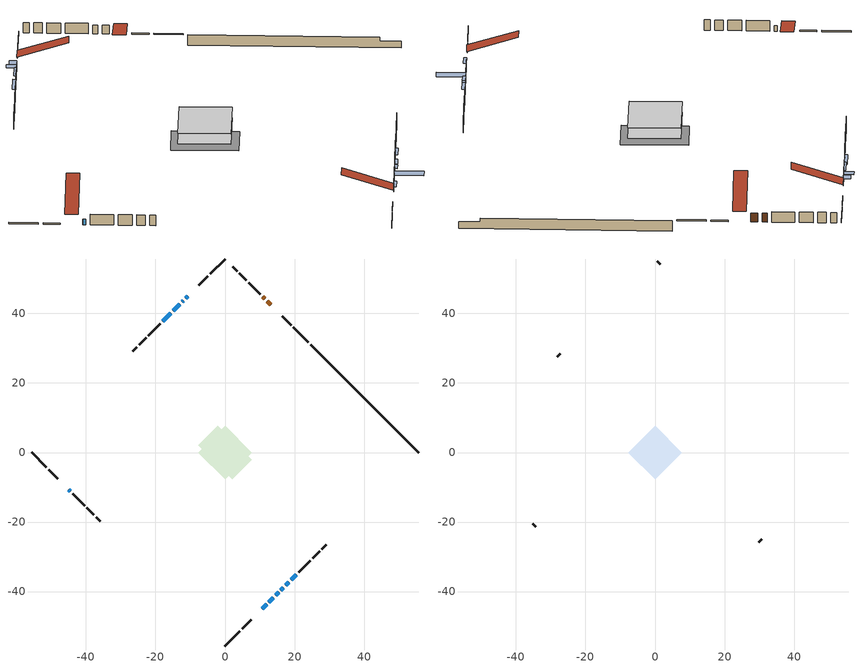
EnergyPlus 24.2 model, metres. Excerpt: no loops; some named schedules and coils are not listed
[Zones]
conditioned space
 floor adiabatic (AdiabaticFloorConstruction): -7.73,0 0,7.73 7.73,0 0,-7.73 z0.61
 floor foundation (Slab1 construction): -7.76,2.16 -2.16,7.76 7.76,-2.16 2.16,-7.76 z-1.83
 floor foundation (Slab2 construction): -2.04,0 0,2.04 2.04,0 0,-2.04 z0
 wall outside (RimJoist1 construction): 0,-55.66 4.31,-51.36 / -55.66,0 -51.36,-4.31 / 0,55.66 -4.31,51.36 / 23.97,31.69 19.67,36 z0.61:0.91
 wall outside (RimJoist2 construction): 4.96,-50.7 7.48,-48.18 / -50.7,-4.96 -48.18,-7.48 / -4.96,50.7 -7.48,48.18 / 19.01,36.65 16.49,39.17 z0.61:0.91
 wall outside (AdiabaticWallConstruction 1): 13.19,42.47 12.14,43.52 / 11.49,44.17 10.83,44.83 z0.61:2.64
 wall outside (AdiabaticWallConstruction): 10.78,-44.89 11.96,-43.7 / 16.09,-39.57 16.81,-38.85 / 17.46,-38.2 18.4,-37.26 z0.61:1.63; 12.62,-43.04 13.91,-41.75 / -44.89,-10.78 -44.45,-11.21 z0.61:1.83; 14.57,-41.09 15.43,-40.23 z0.61:1.22; 19.05,-36.61 20.53,-35.14 z0.61:2.44; -10.78,44.89 -11.32,44.35 / -11.97,43.69 -12.33,43.33 z0.61:2.24; -12.99,42.67 -14.93,40.73 z0.61:2.39; -15.59,40.08 -17.96,37.71 z0.61:1.73
 wall outside (Wall1 construction): 21.18,-34.48 24.58,-31.08 / -43.8,-11.87 -40.4,-15.26 / -18.61,37.05 -22.01,33.65 / 10.17,45.49 6.78,48.89 z0.61:3.05
 wall outside (Wall2 construction): 25.24,-30.43 27.23,-28.43 / -39.74,-15.92 -37.75,-17.92 / -22.67,33 -24.66,31 / 6.12,49.54 4.12,51.54 z0.61:3.05
 wall outside (Wall3 construction): 27.89,-27.77 29.16,-26.5 / -37.09,-18.57 -35.82,-19.85 / -25.32,30.34 -26.6,29.07 / 3.47,52.2 2.19,53.47 z0.61:3.05
 wall foundation (FoundationWall1 construction): 24.63,31.04,-1.83 24.63,31.04,0.61 52.56,3.1,0.61 52.56,3.1,-0.24 55.66,0,-0.24 55.66,0,-1.83
 window (WindowConstruction): 10.78,-44.88 11.96,-43.7 z0.61:1.62
 window (WindowConstruction 8): 12.62,-43.04 13.91,-41.75 z0.61:1.83
 window (WindowConstruction 9): 14.57,-41.09 15.43,-40.23 z0.61:1.22
 window (WindowConstruction 10): -44.88,-10.78 -44.45,-11.21 z0.61:1.83
 window (WindowConstruction 1): 16.09,-39.57 16.81,-38.86 z0.61:1.62
 window (WindowConstruction 2): 17.46,-38.2 18.4,-37.27 z0.61:1.62
 window (WindowConstruction 3): 19.05,-36.61 20.53,-35.14 z0.61:2.44
 window (WindowConstruction 6): -10.78,44.88 -11.32,44.35 z0.61:2.23
 window (WindowConstruction 7): -11.97,43.69 -12.33,43.33 z0.61:2.23
 window (WindowConstruction 4): -12.99,42.67 -14.93,40.73 z0.61:2.39
 window (WindowConstruction 5): -15.59,40.08 -17.96,37.71 z0.61:1.73
 door (Door): 13.19,42.47 12.14,43.52 z0.61:2.64
 door (Door 1): 11.49,44.18 10.83,44.83 z0.61:2.64
 ceiling adiabatic (AdiabaticFloorConstruction): 0,-7.73 7.73,0 0,7.73 -7.73,0 z0.61
attic - vented
 floor to conditioned space (Floor1 construction Reversed): -7.73,0 0,7.73 7.73,0 0,-7.73 z3.05
 wall outside (Wall4 construction): 29.82,-25.84 30.7,-24.96 / -35.16,-20.5 -34.28,-21.38 / -27.25,28.41 -28.13,27.53 / 1.53,54.13 0.66,55.01 z0.61:3.05
 roof outside (Roof1 construction): 10.12,-45.54,3.05 2.59,-38.01,6.6 0.61,-40,6.6 8.14,-47.53,3.05; -45.54,-10.12,3.05 -38.01,-2.59,6.6 -40,-0.61,6.6 -47.53,-8.14,3.05; -10.12,45.54,3.05 -2.59,38.01,6.6 -0.61,40,6.6 -8.14,47.53,3.05; 13.85,41.81,3.05 6.32,34.29,6.6 8.31,32.3,6.6 15.83,39.83,3.05
shading: 12.18,-43.49 10.57,-45.1 11,-45.53 12.61,-43.92 z1.92; 15.64,-40.02 14.36,-41.3 18.67,-45.62 19.96,-44.33 z1.52; 17.02,-38.64 15.88,-39.78 16.31,-40.22 17.45,-39.08 z1.92; 18.61,-37.05 17.25,-38.41 17.68,-38.84 19.04,-37.48 z1.92; 20.74,-34.92 18.84,-36.82 19.27,-37.25 21.17,-35.36 z2.74; -11.53,44.14 -10.57,45.1 -11.64,46.17 -12.6,45.21 z2.53; -12.54,43.12 -11.76,43.9 -13.27,45.41 -14.05,44.62 z2.53; -15.14,40.52 -12.78,42.88 -13.1,43.21 -15.47,40.85 z2.69; -18.17,37.49 -15.38,40.29 -15.81,40.72 -18.6,37.93 z2.03
[Building]
Building 1: Terrain=Suburbs
[Site:Location]
Quebec Intl AP_QC: Latitude {deg}=46.8; Longitude {deg}=-71.38; Time Zone {hr}=-5; Elevation {m}=74; Keep Site Location Information=Yes
[Site:GroundTemperature:Shallow]
0.0108218, -2.24938, -2.43038, -1.3578, 2.94801, 7.23376, 10.9493, 13.303, 13.5029, 11.5886, 7.96783, 3.81355
[Site:WaterMainsTemperature]
Calculation Method=Schedule; Temperature Schedule=mains temperature schedule
[Material] Roughness=Rough; Thermal Absorptance=0.9
Name | Thickness {m} | Conductivity {W/m-K} | Density {kg/m3} | Specific Heat {J/kg-K} | Solar Absorptance | Visible Absorptance
asphalt or fiberglass shingles | 0.00635 | 0.162714 | 1121.4 | 1465.45 | 0.4 | 0.4
ceiling loosefill ins | 0.169333 | 0.0480833 | 16.02 | 1046.75 | 0.7 | 0.7
ceiling stud and cavity | 0.1397 | 0.106779 | 65.682 | 1177.47 | 0.7 | 0.7
concrete 4.0 in. | 0.1016 | 1.803125 | 2242.8 | 837.4 | 0.7 | 0.7
concrete 8.0 in. | 0.2032 | 1.803125 | 2242.8 | 837.4 | 0.7 | 0.7
door material | 0.04445 | 0.053851 | 512.64 | 1214.23 | 0.7 | 0.7
exterior vertical ins | 0.00255911 | 0.029427 | 32.04 | 1214.23 | 0.7 | 0.7
floor covering | 0.0127 | 0.0433444 | 54.468 | 1339.84 | 0.6 | 0.6
floor rigid ins; wall rigid ins | 0.512978 | 0.029427 | 32.04 | 1214.23 | 0.7 | 0.7
floor stud and cavity | 0.1397 | 1.75129 | 37.0049 | 1207.88 | 0.7 | 0.7
furniture material conditioned space 1 | 0.1524 | 0.115458 | 640.8 | 1214.23 | 0.6 | 0.6
gypsum board | 0.0127 | 0.160291 | 801 | 837.4 | 0.6 | 0.6
gypsum board 1 | 0.0127 | 0.160291 | 801 | 837.4 | 0.7 | 0.7
osb sheathing 0.5 in. | 0.0127 | 0.115458 | 512.64 | 1214.23 | 0.7 | 0.7
osb sheathing 0.75 in. | 0.01905 | 0.115458 | 512.64 | 1214.23 | 0.7 | 0.7
osb sheathing 2.0 in. | 0.0508 | 0.115458 | 512.64 | 1214.23 | 0.7 | 0.7
rim joist rigid ins | 0.051816 | 0.029427 | 32.04 | 1214.23 | 0.7 | 0.7
rim joist stud and cavity | 0.0508 | 0.10067 | 125.044 | 1163.47 | 0.6 | 0.6
rim joist stud and cavity 1 | 0.0508 | 0.117001 | 125.044 | 1163.47 | 0.6 | 0.6
wall stud and cavity | 0.1397 | 0.0732578 | 139.0536 | 1170.24 | 0.7 | 0.7
wall stud and cavity 1 | 0.1397 | 0.0768782 | 139.0536 | 1170.24 | 0.7 | 0.7
wall stud and cavity 2 | 0.1397 | 0.0892446 | 139.0536 | 1170.24 | 0.7 | 0.7
wall stud and cavity 3 | 0.0889 | 6.9971 | 50.32683 | 1063.81 | 0.6 | 0.6
wall stud and cavity 4 | 0.0889 | 0.380278 | 52.3479 | 1209.89 | 0.7 | 0.7
wall stud and cavity 5 | 0.0889 | 0.391764 | 83.0341 | 1211.67 | 0.7 | 0.7
wood siding | 0.0254 | 0.102417 | 544.68 | 1172.36 | 0.4 | 0.4
wood siding 1 | 0.00254 | 0.102417 | 544.68 | 1172.36 | 0.4 | 0.4
wood siding 2; wood siding 3; wood siding 4 | 0.0254 | 0.102417 | 544.68 | 1172.36 | 0.7 | 0.7
[WindowMaterial:SimpleGlazingSystem]
Name | U-Factor {W/m2-K} | Solar Heat Gain Coefficient
WindowMaterial | 2.78676 | 0.61
WindowMaterial 1 | 2.78052 | 0.57
WindowMaterial 2 | 2.78449 | 0.59
WindowMaterial 3 | 2.82821 | 0.59
WindowMaterial 4 | 1.77778 | 0.6
WindowMaterial 5 | 2.78847 | 0.61
WindowMaterial 6 | 2.77484 | 0.65
WindowMaterial 7 | 2.762347 | 0.61
WindowMaterial 8 | 2.76916 | 0.49
[Construction]
AdiabaticFloorConstruction: floor stud and cavity, floor rigid ins, osb sheathing 0.75 in., floor covering
AdiabaticWallConstruction: wood siding 3, wall rigid ins, wall stud and cavity 4, gypsum board
AdiabaticWallConstruction 1: wood siding 4, wall rigid ins, wall stud and cavity 4, gypsum board
Door; Door 1: door material
Floor1 construction Reversed: gypsum board, ceiling stud and cavity, ceiling loosefill ins
FoundationWall1 construction: concrete 8.0 in., gypsum board 1
furniture construction conditioned space 1: furniture material conditioned space 1
PartitionWallConstruction: gypsum board, wall stud and cavity 5, gypsum board
RimJoist1 construction: wood siding 2, rim joist rigid ins, osb sheathing 2.0 in., rim joist stud and cavity
RimJoist2 construction: wood siding 2, rim joist rigid ins, osb sheathing 2.0 in., rim joist stud and cavity 1
Roof1 construction: asphalt or fiberglass shingles
Slab1 construction; Slab2 construction: concrete 4.0 in.
Wall1 construction: wood siding, osb sheathing 0.5 in., wall stud and cavity, gypsum board
Wall2 construction: wood siding, osb sheathing 0.5 in., wall stud and cavity 1, gypsum board
Wall3 construction: wood siding, osb sheathing 0.5 in., wall stud and cavity 2, gypsum board
Wall4 construction: wood siding 1, wall stud and cavity 3
WindowConstruction: WindowMaterial
WindowConstruction 1: WindowMaterial 1
WindowConstruction 10; WindowConstruction 8; WindowConstruction 9: WindowMaterial 8
WindowConstruction 2: WindowMaterial 2
WindowConstruction 3: WindowMaterial 3
WindowConstruction 4: WindowMaterial 4
WindowConstruction 5: WindowMaterial 5
WindowConstruction 6: WindowMaterial 6
WindowConstruction 7: WindowMaterial 7
[Zone] Multiplier=1; Part of Total Floor Area=Yes
Name | Volume {m3}
attic - vented | 68.8236
conditioned space | 593.5
[Space]
Name | Zone | Volume {m3}
attic - vented 1 | attic - vented | 68.8236
conditioned space 1 | conditioned space | 593.5
[ZoneInfiltration:EffectiveLeakageArea]
infil attic - vented 1: Zone or Space=attic - vented 1; Schedule=Always On Discrete; Effective Air Leakage Area {cm2}=4411.2; Stack Coefficient=0.000416332; Wind Coefficient=1.37861e-05
[ZoneMixing]
whole house fan mix: Zone or Space=attic - vented; Schedule=Always On Continuous; Design Flow Rate Calculation Method=Flow/Zone; Design Flow Rate {m3/s}=0; Source Zone or Space=conditioned space
[SurfaceProperty:ExposedFoundationPerimeter] Exposed Perimeter Calculation Method=TotalExposedPerimeter
Name | Total Exposed Perimeter {m}
Slab1 | 43.891
Slab2 | 8.534
[InternalMass] Zone or ZoneList=conditioned space; Space or SpaceList=conditioned space 1
Name | Construction | Surface Area {m2}
furniture mass conditioned space 1 | furniture construction conditioned space 1 | 95.5881
partition wall mass | PartitionWallConstruction | 238.97
[Lights]
interior lighting: Zone or ZoneList or Space or SpaceList=conditioned space 1; Schedule=interior lighting schedule; Design Level Calculation Method=LightingLevel; Lighting Level {W}=343.2; Return Air Fraction=0; Fraction Radiant=0.6; Fraction Visible=0.2; Fraction Replaceable=1
[People]
occupants: Zone or ZoneList or Space or SpaceList=conditioned space 1; Number of People Schedule=occupants schedule; Number of People Calculation Method=People; Number of People=3; Fraction Radiant=0.314171; Sensible Heat Fraction=0.56303; Activity Level Schedule=occupants activity schedule; Carbon Dioxide Generation Rate {m3/s-W}=0; Enable ASHRAE 55 Comfort Warnings=No; Mean Radiant Temperature Calculation Type=EnclosureAveraged
[ElectricEquipment] Zone or ZoneList or Space or SpaceList=conditioned space 1; Design Level Calculation Method=EquipmentLevel
Name | Schedule | Design Level {W} | Fraction Latent | Fraction Radiant | Fraction Lost
clothes dryer | clothes dryer schedule | 140.772 | 0.015 | 0.081 | 0.85
clothes washer | clothes washer schedule | 32.1985 | 0.03 | 0.162 | 0.7
cooking range | cooking range schedule | 215.147 | 0.08 | 0.432 | 0.2
dishwasher | dishwasher schedule | 66.8632 | 0.3 | 0.18 | 0.4
fridge | fridge schedule | 72.9452 | 0 | 0.6 | 0
mech vent bath fan 0 | mech vent bath fan 0 schedule | 50.2 | 0 | 0 | 1
mech vent bath fan 1 | mech vent bath fan 1 schedule | 50.2 | 0 | 0 | 1
mech vent house fan | mech vent house fan schedule | 0 | 0 | 0 | 1
mech vent house fan cfis | mech vent house fan cfis schedule | 0 | 0 | 0 | 0
mech vent range fan 0 | mech vent range fan 0 schedule | 57 | 0 | 0 | 1
misc plug loads | misc plug loads schedule | 494.7 | 0.045 | 0.513 | 0.1
whole house fan | Always On Discrete | 0 | 0 | 0 | 1
[OtherEquipment] Zone or ZoneList or Space or SpaceList=conditioned space 1; Design Level Calculation Method=EquipmentLevel
Name | Fuel Type | Schedule | Design Level {W} | Fraction Latent | Fraction Radiant | Fraction Lost
clothes dryer 1 | Electricity | clothes dryer schedule | 0 | 0.015 | 0.081 | 0.85
cooking range 1 | Electricity | cooking range schedule | 0 | 0.08 | 0.432 | 0.2
general water use latent | None | general water use schedule | 62.594 | 1 | 0 | 0
general water use sensible | None | general water use schedule | -61.6891 | 0 | 0.6 | 0
mech vent house fan latent load | None | Always On Discrete | 0 | 1 | 0 | 0
mech vent house fan sensible load | None | Always On Discrete | 0 | 0 | 0 | 0
water heater energy adjustment1 | Electricity | Always On Discrete | 0.01 | 0 | 0 | 1
[ZoneInfiltration:DesignFlowRate] Zone or ZoneList or Space or SpaceList=conditioned space 1; Schedule=Always On Discrete; Design Flow Rate Calculation Method=Flow/Zone; Design Flow Rate {m3/s}=0
infil flow; natural vent flow; whole house fan flow
[ZoneControl:Thermostat]
conditioned space Thermostat: Zone or ZoneList=conditioned space; Control Type Schedule=conditioned space Thermostat Schedule; Control 1=conditioned space temperature setpoint; Temperature Difference Between Cutout And Setpoint {deltaC}=0
[ThermostatSetpoint:DualSetpoint]
conditioned space temperature setpoint: Heating Setpoint Temperature Schedule=heating setpoint; Cooling Setpoint Temperature Schedule=cooling setpoint
[AirLoopHVAC:UnitarySystem]
unit heater unitary system: Control Type=Load; Controlling Zone or Thermostat Location=conditioned space; Dehumidification Control Type=None; Availability Schedule=Always On Discrete; Supply Fan=unit heater supply fan; Fan Placement=BlowThrough; Supply Air Fan Operating Mode Schedule=unit heater auto fan schedule; Heating Coil=unit heater htg coil; DX Heating Coil Sizing Ratio=1; Use DOAS DX Cooling Coil=No; Minimum Supply Air Temperature {C}=2; Latent Load Control=SensibleOnlyLoadControl; Cooling Supply Air Flow Rate Method=None; Heating Supply Air Flow Rate Method=SupplyAirFlowRate; Heating Supply Air Flow Rate {m3/s}=0.00141584; No Load Supply Air Flow Rate Method=SupplyAirFlowRate; No Load Supply Air Flow Rate {m3/s}=0; No Load Supply Air Flow Rate Control Set To Low Speed=Yes; Maximum Supply Air Temperature {C}=48.8889; Maximum Outdoor Dry-Bulb Temperature for Supplemental Heater Operation {C}=21; Ancillary On-Cycle Electric Power {W}=0; Ancillary Off-Cycle Electric Power {W}=0
[Zone equipment]
conditioned space: electric baseboard, unit heater unitary system
[Foundation:Kiva] Initial Indoor Air Temperature {C}=18; Wall Depth Below Slab {m}=0.2032
Name | Wall Height Above Grade {m} | Custom Block Material Name 1 | Custom Block Depth 1 {m} | Custom Block X Position 1 {m} | Custom Block Z Position 1 {m}
Foundation Kiva 1 | 0.609996 | exterior vertical ins | 2.43998 | 0.2159 | 0
Foundation Kiva 2 | 0.1016
[Foundation:Kiva:Settings]
Soil Conductivity {W/m-K}=0.849921; Soil Density {kg/m3}=1842.3; Soil Specific Heat {J/kg-K}=418.7; Ground Solar Absorptivity=0.9; Ground Thermal Absorptivity=0.9; Ground Surface Roughness {m}=0.03; Far-Field Width {m}=40; Deep-Ground Boundary Condition=ZeroFlux; Deep-Ground Depth {m}=40; Minimum Cell Dimension {m}=0.2; Maximum Cell Growth Coefficient=3; Simulation Timestep=Timestep
[Exterior:Lights]
exterior lighting: Schedule=exterior lighting schedule; Design Level {W}=75.6
[EnergyManagementSystem:Sensor] Output:Variable or Output:Meter Index Key=conditioned space
Name | Output:Variable or Output:Meter
conditioned_space_clg_unmet_s | Zone Cooling Setpoint Not Met Time
conditioned_space_htg_unmet_s | Zone Heating Setpoint Not Met Time
fridge_tin_s; tin_s; tin_s_1 | Zone Mean Air Temperature
tout_s | Zone Outdoor Air Drybulb Temperature
win_s | Zone Air Humidity Ratio
[Schedule:Constant]
Name | Hourly Value
Always On Continuous; mech vent house fan schedule; mech vent house fan cfis schedule; Always On Discrete | 1
occupants activity schedule | 117.228
fridge schedule; unit heater auto fan schedule | 0
[Schedule:Week:Daily]
interior lighting schedule Week Rule - Jan1-Jan27: interior lighting schedule day, interior lighting schedule day, interior lighting schedule day, interior lighting schedule day, interior lighting schedule day, interior lighting schedule day, interior lighting schedule day, interior lighting schedule default day, interior lighting schedule default day, interior lighting schedule default day, interior lighting schedule default day, interior lighting schedule default day
interior lighting schedule Week Rule - Jan28-Feb3: interior lighting schedule day, interior lighting schedule day, interior lighting schedule day, interior lighting schedule day, interior lighting schedule day 1, interior lighting schedule day 1, interior lighting schedule day 1, interior lighting schedule default day, interior lighting schedule default day, interior lighting schedule default day, interior lighting schedule default day, interior lighting schedule default day
interior lighting schedule Week Rule - Feb4-Feb24: interior lighting schedule day 1, interior lighting schedule day 1, interior lighting schedule day 1, interior lighting schedule day 1, interior lighting schedule day 1, interior lighting schedule day 1, interior lighting schedule day 1, interior lighting schedule default day, interior lighting schedule default day, interior lighting schedule default day, interior lighting schedule default day, interior lighting schedule default day
interior lighting schedule Week Rule - Feb25-Mar3: interior lighting schedule day 1, interior lighting schedule day 1, interior lighting schedule day 1, interior lighting schedule day 1, interior lighting schedule day 2, interior lighting schedule day 2, interior lighting schedule day 2, interior lighting schedule default day, interior lighting schedule default day, interior lighting schedule default day, interior lighting schedule default day, interior lighting schedule default day
interior lighting schedule Week Rule - Mar4-Mar31: interior lighting schedule day 2, interior lighting schedule day 2, interior lighting schedule day 2, interior lighting schedule day 2, interior lighting schedule day 2, interior lighting schedule day 2, interior lighting schedule day 2, interior lighting schedule default day, interior lighting schedule default day, interior lighting schedule default day, interior lighting schedule default day, interior lighting schedule default day
interior lighting schedule Week Rule - Apr1-Apr28: interior lighting schedule day 3, interior lighting schedule day 3, interior lighting schedule day 3, interior lighting schedule day 3, interior lighting schedule day 3, interior lighting schedule day 3, interior lighting schedule day 3, interior lighting schedule default day, interior lighting schedule default day, interior lighting schedule default day, interior lighting schedule default day, interior lighting schedule default day
interior lighting schedule Week Rule - Apr29-May5: interior lighting schedule day 3, interior lighting schedule day 3, interior lighting schedule day 4, interior lighting schedule day 4, interior lighting schedule day 4, interior lighting schedule day 4, interior lighting schedule day 4, interior lighting schedule default day, interior lighting schedule default day, interior lighting schedule default day, interior lighting schedule default day, interior lighting schedule default day
interior lighting schedule Week Rule - May6-May26: interior lighting schedule day 4, interior lighting schedule day 4, interior lighting schedule day 4, interior lighting schedule day 4, interior lighting schedule day 4, interior lighting schedule day 4, interior lighting schedule day 4, interior lighting schedule default day, interior lighting schedule default day, interior lighting schedule default day, interior lighting schedule default day, interior lighting schedule default day
interior lighting schedule Week Rule - May27-Jun2: interior lighting schedule day 4, interior lighting schedule day 4, interior lighting schedule day 4, interior lighting schedule day 4, interior lighting schedule day 4, interior lighting schedule day 5, interior lighting schedule day 5, interior lighting schedule default day, interior lighting schedule default day, interior lighting schedule default day, interior lighting schedule default day, interior lighting schedule default day
interior lighting schedule Week Rule - Jun3-Jun30: interior lighting schedule day 5, interior lighting schedule day 5, interior lighting schedule day 5, interior lighting schedule day 5, interior lighting schedule day 5, interior lighting schedule day 5, interior lighting schedule day 5, interior lighting schedule default day, interior lighting schedule default day, interior lighting schedule default day, interior lighting schedule default day, interior lighting schedule default day
interior lighting schedule Week Rule - Jul1-Jul28: interior lighting schedule day 6, interior lighting schedule day 6, interior lighting schedule day 6, interior lighting schedule day 6, interior lighting schedule day 6, interior lighting schedule day 6, interior lighting schedule day 6, interior lighting schedule default day, interior lighting schedule default day, interior lighting schedule default day, interior lighting schedule default day, interior lighting schedule default day
interior lighting schedule Week Rule - Jul29-Aug4: interior lighting schedule day 6, interior lighting schedule day 6, interior lighting schedule day 6, interior lighting schedule day 7, interior lighting schedule day 7, interior lighting schedule day 7, interior lighting schedule day 7, interior lighting schedule default day, interior lighting schedule default day, interior lighting schedule default day, interior lighting schedule default day, interior lighting schedule default day
interior lighting schedule Week Rule - Aug5-Aug25: interior lighting schedule day 7, interior lighting schedule day 7, interior lighting schedule day 7, interior lighting schedule day 7, interior lighting schedule day 7, interior lighting schedule day 7, interior lighting schedule day 7, interior lighting schedule default day, interior lighting schedule default day, interior lighting schedule default day, interior lighting schedule default day, interior lighting schedule default day
interior lighting schedule Week Rule - Aug26-Sep1: interior lighting schedule day 7, interior lighting schedule day 7, interior lighting schedule day 7, interior lighting schedule day 7, interior lighting schedule day 7, interior lighting schedule day 7, interior lighting schedule day 8, interior lighting schedule default day, interior lighting schedule default day, interior lighting schedule default day, interior lighting schedule default day, interior lighting schedule default day
interior lighting schedule Week Rule - Sep2-Sep29: interior lighting schedule day 8, interior lighting schedule day 8, interior lighting schedule day 8, interior lighting schedule day 8, interior lighting schedule day 8, interior lighting schedule day 8, interior lighting schedule day 8, interior lighting schedule default day, interior lighting schedule default day, interior lighting schedule default day, interior lighting schedule default day, interior lighting schedule default day
interior lighting schedule Week Rule - Sep30-Oct6: interior lighting schedule day 8, interior lighting schedule day 9, interior lighting schedule day 9, interior lighting schedule day 9, interior lighting schedule day 9, interior lighting schedule day 9, interior lighting schedule day 9, interior lighting schedule default day, interior lighting schedule default day, interior lighting schedule default day, interior lighting schedule default day, interior lighting schedule default day
interior lighting schedule Week Rule - Oct7-Oct27: interior lighting schedule day 9, interior lighting schedule day 9, interior lighting schedule day 9, interior lighting schedule day 9, interior lighting schedule day 9, interior lighting schedule day 9, interior lighting schedule day 9, interior lighting schedule default day, interior lighting schedule default day, interior lighting schedule default day, interior lighting schedule default day, interior lighting schedule default day
interior lighting schedule Week Rule - Oct28-Nov3: interior lighting schedule day 9, interior lighting schedule day 9, interior lighting schedule day 9, interior lighting schedule day 9, interior lighting schedule day 10, interior lighting schedule day 10, interior lighting schedule day 10, interior lighting schedule default day, interior lighting schedule default day, interior lighting schedule default day, interior lighting schedule default day, interior lighting schedule default day
interior lighting schedule Week Rule - Nov4-Nov24: interior lighting schedule day 10, interior lighting schedule day 10, interior lighting schedule day 10, interior lighting schedule day 10, interior lighting schedule day 10, interior lighting schedule day 10, interior lighting schedule day 10, interior lighting schedule default day, interior lighting schedule default day, interior lighting schedule default day, interior lighting schedule default day, interior lighting schedule default day
interior lighting schedule Week Rule - Nov25-Dec1: interior lighting schedule day 10, interior lighting schedule day 10, interior lighting schedule day 10, interior lighting schedule day 10, interior lighting schedule day 10, interior lighting schedule day 10, interior lighting schedule day 11, interior lighting schedule default day, interior lighting schedule default day, interior lighting schedule default day, interior lighting schedule default day, interior lighting schedule default day
interior lighting schedule Week Rule - Dec2-Dec31: interior lighting schedule day 11, interior lighting schedule day 11, interior lighting schedule day 11, interior lighting schedule day 11, interior lighting schedule day 11, interior lighting schedule day 11, interior lighting schedule day 11, interior lighting schedule default day, interior lighting schedule default day, interior lighting schedule default day, interior lighting schedule default day, interior lighting schedule default day
occupants schedule Week Rule - Jan1-Dec31: occupants schedule day, occupants schedule day, occupants schedule day, occupants schedule day, occupants schedule day, occupants schedule day, occupants schedule day, occupants schedule default day, occupants schedule default day, occupants schedule default day, occupants schedule default day, occupants schedule default day
clothes dryer schedule Week Rule - Jan1-Dec31: clothes dryer schedule day, clothes dryer schedule day, clothes dryer schedule day, clothes dryer schedule day, clothes dryer schedule day, clothes dryer schedule day, clothes dryer schedule day, clothes dryer schedule default day, clothes dryer schedule default day, clothes dryer schedule default day, clothes dryer schedule default day, clothes dryer schedule default day
clothes washer schedule Week Rule - Jan1-Dec31: clothes washer schedule day, clothes washer schedule day, clothes washer schedule day, clothes washer schedule day, clothes washer schedule day, clothes washer schedule day, clothes washer schedule day, clothes washer schedule default day, clothes washer schedule default day, clothes washer schedule default day, clothes washer schedule default day, clothes washer schedule default day
cooking range schedule Week Rule - Jan1-Dec31: cooking range schedule day, cooking range schedule day, cooking range schedule day, cooking range schedule day, cooking range schedule day, cooking range schedule day, cooking range schedule day, cooking range schedule default day, cooking range schedule default day, cooking range schedule default day, cooking range schedule default day, cooking range schedule default day
dishwasher schedule Week Rule - Jan1-Dec31: dishwasher schedule day, dishwasher schedule day, dishwasher schedule day, dishwasher schedule day, dishwasher schedule day, dishwasher schedule day, dishwasher schedule day, dishwasher schedule default day, dishwasher schedule default day, dishwasher schedule default day, dishwasher schedule default day, dishwasher schedule default day
mech vent bath fan 0 schedule Week Rule - Jan1-Dec31: mech vent bath fan 0 schedule day, mech vent bath fan 0 schedule day, mech vent bath fan 0 schedule day, mech vent bath fan 0 schedule day, mech vent bath fan 0 schedule day, mech vent bath fan 0 schedule day, mech vent bath fan 0 schedule day, mech vent bath fan 0 schedule default day, mech vent bath fan 0 schedule default day, mech vent bath fan 0 schedule default day, mech vent bath fan 0 schedule default day, mech vent bath fan 0 schedule default day
mech vent bath fan 1 schedule Week Rule - Jan1-Dec31: mech vent bath fan 1 schedule day, mech vent bath fan 1 schedule day, mech vent bath fan 1 schedule day, mech vent bath fan 1 schedule day, mech vent bath fan 1 schedule day, mech vent bath fan 1 schedule day, mech vent bath fan 1 schedule day, mech vent bath fan 1 schedule default day, mech vent bath fan 1 schedule default day, mech vent bath fan 1 schedule default day, mech vent bath fan 1 schedule default day, mech vent bath fan 1 schedule default day
mech vent range fan 0 schedule Week Rule - Jan1-Dec31: mech vent range fan 0 schedule day, mech vent range fan 0 schedule day, mech vent range fan 0 schedule day, mech vent range fan 0 schedule day, mech vent range fan 0 schedule day, mech vent range fan 0 schedule day, mech vent range fan 0 schedule day, mech vent range fan 0 schedule default day, mech vent range fan 0 schedule default day, mech vent range fan 0 schedule default day, mech vent range fan 0 schedule default day, mech vent range fan 0 schedule default day
misc plug loads schedule Week Rule - Jan1-Dec31: misc plug loads schedule day, misc plug loads schedule day, misc plug loads schedule day, misc plug loads schedule day, misc plug loads schedule day, misc plug loads schedule day, misc plug loads schedule day, misc plug loads schedule default day, misc plug loads schedule default day, misc plug loads schedule default day, misc plug loads schedule default day, misc plug loads schedule default day
general water use schedule Week Rule - Jan1-Dec31: general water use schedule day, general water use schedule day, general water use schedule day, general water use schedule day, general water use schedule day, general water use schedule day, general water use schedule day, general water use schedule default day, general water use schedule default day, general water use schedule default day, general water use schedule default day, general water use schedule default day
exterior lighting schedule Week Rule - Jan1-Jan27: exterior lighting schedule day, exterior lighting schedule day, exterior lighting schedule day, exterior lighting schedule day, exterior lighting schedule day, exterior lighting schedule day, exterior lighting schedule day, exterior lighting schedule default day, exterior lighting schedule default day, exterior lighting schedule default day, exterior lighting schedule default day, exterior lighting schedule default day
exterior lighting schedule Week Rule - Jan28-Feb3: exterior lighting schedule day, exterior lighting schedule day, exterior lighting schedule day, exterior lighting schedule day, exterior lighting schedule day 1, exterior lighting schedule day 1, exterior lighting schedule day 1, exterior lighting schedule default day, exterior lighting schedule default day, exterior lighting schedule default day, exterior lighting schedule default day, exterior lighting schedule default day
exterior lighting schedule Week Rule - Feb4-Feb24: exterior lighting schedule day 1, exterior lighting schedule day 1, exterior lighting schedule day 1, exterior lighting schedule day 1, exterior lighting schedule day 1, exterior lighting schedule day 1, exterior lighting schedule day 1, exterior lighting schedule default day, exterior lighting schedule default day, exterior lighting schedule default day, exterior lighting schedule default day, exterior lighting schedule default day
exterior lighting schedule Week Rule - Feb25-Mar3: exterior lighting schedule day 1, exterior lighting schedule day 1, exterior lighting schedule day 1, exterior lighting schedule day 1, exterior lighting schedule day 2, exterior lighting schedule day 2, exterior lighting schedule day 2, exterior lighting schedule default day, exterior lighting schedule default day, exterior lighting schedule default day, exterior lighting schedule default day, exterior lighting schedule default day
exterior lighting schedule Week Rule - Mar4-Mar31: exterior lighting schedule day 2, exterior lighting schedule day 2, exterior lighting schedule day 2, exterior lighting schedule day 2, exterior lighting schedule day 2, exterior lighting schedule day 2, exterior lighting schedule day 2, exterior lighting schedule default day, exterior lighting schedule default day, exterior lighting schedule default day, exterior lighting schedule default day, exterior lighting schedule default day
exterior lighting schedule Week Rule - Apr1-Apr28: exterior lighting schedule day 3, exterior lighting schedule day 3, exterior lighting schedule day 3, exterior lighting schedule day 3, exterior lighting schedule day 3, exterior lighting schedule day 3, exterior lighting schedule day 3, exterior lighting schedule default day, exterior lighting schedule default day, exterior lighting schedule default day, exterior lighting schedule default day, exterior lighting schedule default day
exterior lighting schedule Week Rule - Apr29-May5: exterior lighting schedule day 3, exterior lighting schedule day 3, exterior lighting schedule day 4, exterior lighting schedule day 4, exterior lighting schedule day 4, exterior lighting schedule day 4, exterior lighting schedule day 4, exterior lighting schedule default day, exterior lighting schedule default day, exterior lighting schedule default day, exterior lighting schedule default day, exterior lighting schedule default day
exterior lighting schedule Week Rule - May6-May26: exterior lighting schedule day 4, exterior lighting schedule day 4, exterior lighting schedule day 4, exterior lighting schedule day 4, exterior lighting schedule day 4, exterior lighting schedule day 4, exterior lighting schedule day 4, exterior lighting schedule default day, exterior lighting schedule default day, exterior lighting schedule default day, exterior lighting schedule default day, exterior lighting schedule default day
[Schedule:Year]
interior lighting schedule: interior lighting schedule Week Rule - Jan1-Jan27, 1, 1, 1, 27, interior lighting schedule Week Rule - Jan28-Feb3, 1, 28, 2, 3, interior lighting schedule Week Rule - Feb4-Feb24, 2, 4, 2, 24, interior lighting schedule Week Rule - Feb25-Mar3, 2, 25, 3, 3, interior lighting schedule Week Rule - Mar4-Mar31, 3, 4, 3, 31, interior lighting schedule Week Rule - Apr1-Apr28, 4, 1, 4, 28, interior lighting schedule Week Rule - Apr29-May5, 4, 29, 5, 5, interior lighting schedule Week Rule - May6-May26, 5, 6, 5, 26, interior lighting schedule Week Rule - May27-Jun2, 5, 27, 6, 2, interior lighting schedule Week Rule - Jun3-Jun30, 6, 3, 6, 30, interior lighting schedule Week Rule - Jul1-Jul28, 7, 1, 7, 28, interior lighting schedule Week Rule - Jul29-Aug4, 7, 29, 8, 4, interior lighting schedule Week Rule - Aug5-Aug25, 8, 5, 8, 25, interior lighting schedule Week Rule - Aug26-Sep1, 8, 26, 9, 1, interior lighting schedule Week Rule - Sep2-Sep29, 9, 2, 9, 29, interior lighting schedule Week Rule - Sep30-Oct6, 9, 30, 10, 6, interior lighting schedule Week Rule - Oct7-Oct27, 10, 7, 10, 27, interior lighting schedule Week Rule - Oct28-Nov3, 10, 28, 11, 3, interior lighting schedule Week Rule - Nov4-Nov24, 11, 4, 11, 24, interior lighting schedule Week Rule - Nov25-Dec1, 11, 25, 12, 1, interior lighting schedule Week Rule - Dec2-Dec31, 12, 2, 12, 31
occupants schedule: occupants schedule Week Rule - Jan1-Dec31, 1, 1, 12, 31
clothes dryer schedule: clothes dryer schedule Week Rule - Jan1-Dec31, 1, 1, 12, 31
clothes washer schedule: clothes washer schedule Week Rule - Jan1-Dec31, 1, 1, 12, 31
cooking range schedule: cooking range schedule Week Rule - Jan1-Dec31, 1, 1, 12, 31
dishwasher schedule: dishwasher schedule Week Rule - Jan1-Dec31, 1, 1, 12, 31
mech vent bath fan 0 schedule: mech vent bath fan 0 schedule Week Rule - Jan1-Dec31, 1, 1, 12, 31
mech vent bath fan 1 schedule: mech vent bath fan 1 schedule Week Rule - Jan1-Dec31, 1, 1, 12, 31
mech vent range fan 0 schedule: mech vent range fan 0 schedule Week Rule - Jan1-Dec31, 1, 1, 12, 31
misc plug loads schedule: misc plug loads schedule Week Rule - Jan1-Dec31, 1, 1, 12, 31
general water use schedule: general water use schedule Week Rule - Jan1-Dec31, 1, 1, 12, 31
exterior lighting schedule: exterior lighting schedule Week Rule - Jan1-Jan27, 1, 1, 1, 27, exterior lighting schedule Week Rule - Jan28-Feb3, 1, 28, 2, 3, exterior lighting schedule Week Rule - Feb4-Feb24, 2, 4, 2, 24, exterior lighting schedule Week Rule - Feb25-Mar3, 2, 25, 3, 3, exterior lighting schedule Week Rule - Mar4-Mar31, 3, 4, 3, 31, exterior lighting schedule Week Rule - Apr1-Apr28, 4, 1, 4, 28, exterior lighting schedule Week Rule - Apr29-May5, 4, 29, 5, 5, exterior lighting schedule Week Rule - May6-May26, 5, 6, 5, 26, exterior lighting schedule Week Rule - May27-Jun2, 5, 27, 6, 2, exterior lighting schedule Week Rule - Jun3-Jun30, 6, 3, 6, 30, exterior lighting schedule Week Rule - Jul1-Jul28, 7, 1, 7, 28, exterior lighting schedule Week Rule - Jul29-Aug4, 7, 29, 8, 4, exterior lighting schedule Week Rule - Aug5-Aug25, 8, 5, 8, 25, exterior lighting schedule Week Rule - Aug26-Sep1, 8, 26, 9, 1, exterior lighting schedule Week Rule - Sep2-Sep29, 9, 2, 9, 29, exterior lighting schedule Week Rule - Sep30-Oct6, 9, 30, 10, 6, exterior lighting schedule Week Rule - Oct7-Oct27, 10, 7, 10, 27, exterior lighting schedule Week Rule - Oct28-Nov3, 10, 28, 11, 3, exterior lighting schedule Week Rule - Nov4-Nov24, 11, 4, 11, 24, exterior lighting schedule Week Rule - Nov25-Dec1, 11, 25, 12, 1, exterior lighting schedule Week Rule - Dec2-Dec31, 12, 2, 12, 31
[Schedule:Compact]
conditioned space Thermostat Schedule: Through: 12/31, For: AllDays, Until: 24:00, 4
mains temperature schedule: Through: 01/01, For: AllDays, Until: 24:00, 5.175, Through: 01/02, For: AllDays, Until: 24:00, 5.10167, Through: 01/03, For: AllDays, Until: 24:00, 5.02889, Through: 01/04, For: AllDays, Until: 24:00, 4.95778, Through: 01/05, For: AllDays, Until: 24:00, 4.88778, Through: 01/06, For: AllDays, Until: 24:00, 4.81833, Through: 01/07, For: AllDays, Until: 24:00, 4.75056, Through: 01/08, For: AllDays, Until: 24:00, 4.68389, Through: 01/09, For: AllDays, Until: 24:00, 4.61833, Through: 01/10, For: AllDays, Until: 24:00, 4.55389, Through: 01/11, For: AllDays, Until: 24:00, 4.49056, Through: 01/12, For: AllDays, Until: 24:00, 4.42889, Through: 01/13, For: AllDays, Until: 24:00, 4.36778, Through: 01/14, For: AllDays, Until: 24:00, 4.30889, Through: 01/15, For: AllDays, Until: 24:00, 4.25056, Through: 01/16, For: AllDays, Until: 24:00, 4.19389, Through: 01/17, For: AllDays, Until: 24:00, 4.13833, Through: 01/18, For: AllDays, Until: 24:00, 4.08444, Through: 01/19, For: AllDays, Until: 24:00, 4.03167, Through: 01/20, For: AllDays, Until: 24:00, 3.98056, Through: 01/21, For: AllDays, Until: 24:00, 3.93056, Through: 01/22, For: AllDays, Until: 24:00, 3.88222, Through: 01/23, For: AllDays, Until: 24:00, 3.835, Through: 01/24, For: AllDays, Until: 24:00, 3.78944, Through: 01/25, For: AllDays, Until: 24:00, 3.74556, Through: 01/26, For: AllDays, Until: 24:00, 3.70278, Through: 01/27, For: AllDays, Until: 24:00, 3.66167, Through: 01/28, For: AllDays, Until: 24:00, 3.62167, Through: 01/29, For: AllDays, Until: 24:00, 3.58389, Through: 01/30, For: AllDays, Until: 24:00, 3.54722, Through: 01/31, For: AllDays, Until: 24:00, 3.51167, Through: 02/01, For: AllDays, Until: 24:00, 3.47833, Through: 02/02, For: AllDays, Until: 24:00, 3.44611, Through: 02/03, For: AllDays, Until: 24:00, 3.41556, Through: 02/04, For: AllDays, Until: 24:00, 3.38667, Through: 02/05, For: AllDays, Until: 24:00, 3.35944, Through: 02/06, For: AllDays, Until: 24:00, 3.33389, Through: 02/07, For: AllDays, Until: 24:00, 3.30944, Through: 02/08, For: AllDays, Until: 24:00, 3.28667, Through: 02/09, For: AllDays, Until: 24:00, 3.26611, Through: 02/10, For: AllDays, Until: 24:00, 3.24667, Through: 02/11, For: AllDays, Until: 24:00, 3.22889, Through: 02/12, For: AllDays, Until: 24:00, 3.21278, Through: 02/13, For: AllDays, Until: 24:00, 3.19833, Through: 02/14, For: AllDays, Until: 24:00, 3.18556, Through: 02/15, For: AllDays, Until: 24:00, 3.17389, Through: 02/16, For: AllDays, Until: 24:00, 3.16444, Through: 02/17, For: AllDays, Until: 24:00, 3.15667, Through: 02/18, For: AllDays, Until: 24:00, 3.15056, Through: 02/19, For: AllDays, Until: 24:00, 3.14556, Through: 02/20, For: AllDays, Until: 24:00, 3.14278, Through: 02/21, For: AllDays, Until: 24:00, 3.14111, Through: 02/22, For: AllDays, Until: 24:00, 3.14167, Through: 02/23, For: AllDays, Until: 24:00, 3.14333, Through: 02/24, For: AllDays, Until: 24:00, 3.14722, Through: 02/25, For: AllDays, Until: 24:00, 3.15222, Through: 02/26, For: AllDays, Until: 24:00, 3.15944, Through: 02/27, For: AllDays, Until: 24:00, 3.16778, Through: 02/28, For: AllDays, Until: 24:00, 3.17778, Through: 03/01, For: AllDays, Until: 24:00, 3.18944, Through: 03/02, For: AllDays, Until: 24:00, 3.20333, Through: 03/03, For: AllDays, Until: 24:00, 3.21833, Through: 03/04, For: AllDays, Until: 24:00, 3.235, Through: 03/05, For: AllDays, Until: 24:00, 3.25333, Through: 03/06, For: AllDays, Until: 24:00, 3.27333, Through: 03/07, For: AllDays, Until: 24:00, 3.29444, Through: 03/08, For: AllDays, Until: 24:00, 3.31778, Through: 03/09, For: AllDays, Until: 24:00, 3.34222, Through: 03/10, For: AllDays, Until: 24:00, 3.36889, Through: 03/11, For: AllDays, Until: 24:00, 3.39667, Through: 03/12, For: AllDays, Until: 24:00, 3.42611, Through: 03/13, For: AllDays, Until: 24:00, 3.45722, Through: 03/14, For: AllDays, Until: 24:00, 3.49, Through: 03/15, For: AllDays, Until: 24:00, 3.52389, Through: 03/16, For: AllDays, Until: 24:00, 3.55944, Through: 03/17, For: AllDays, Until: 24:00, 3.59667, Through: 03/18, For: AllDays, Until: 24:00, 3.63556, Through: 03/19, For: AllDays, Until: 24:00, 3.67556, Through: 03/20, For: AllDays, Until: 24:00, 3.71722, Through: 03/21, For: AllDays, Until: 24:00, 3.76056, Through: 03/22, For: AllDays, Until: 24:00, 3.80556, Through: 03/23, For: AllDays, Until: 24:00, 3.85111, Through: 03/24, For: AllDays, Until: 24:00, 3.89889, Through: 03/25, For: AllDays, Until: 24:00, 3.94778, Through: 03/26, For: AllDays, Until: 24:00, 3.99833, Through: 03/27, For: AllDays, Until: 24:00, 4.05, Through: 03/28, For: AllDays, Until: 24:00, 4.10333, Through: 03/29, For: AllDays, Until: 24:00, 4.15778, Through: 03/30, For: AllDays, Until: 24:00, 4.21333, Through: 03/31, For: AllDays, Until: 24:00, 4.27056, Through: 04/01, For: AllDays, Until: 24:00, 4.32944, Through: 04/02, For: AllDays, Until: 24:00, 4.38889, Through: 04/03, For: AllDays, Until: 24:00, 4.45, Through: 04/04, For: AllDays, Until: 24:00, 4.51222, Through: 04/05, For: AllDays, Until: 24:00, 4.57611, Through: 04/06, For: AllDays, Until: 24:00, 4.64056, Through: 04/07, For: AllDays, Until: 24:00, 4.70667, Through: 04/08, For: AllDays, Until: 24:00, 4.77389, Through: 04/09, For: AllDays, Until: 24:00, 4.84222, Through: 04/10, For: AllDays, Until: 24:00, 4.91167, Through: 04/11, For: AllDays, Until: 24:00, 4.98278, Through: 04/12, For: AllDays, Until: 24:00, 5.05444, Through: 04/13, For: AllDays, Until: 24:00, 5.12722, Through: 04/14, For: AllDays, Until: 24:00, 5.20111, Through: 04/15, For: AllDays, Until: 24:00, 5.27611, Through: 04/16, For: AllDays, Until: 24:00, 5.35167, Through: 04/17, For: AllDays, Until: 24:00, 5.42889, Through: 04/18, For: AllDays, Until: 24:00, 5.50667, Through: 04/19, For: AllDays, Until: 24:00, 5.58556, Through: 04/20, For: AllDays, Until: 24:00, 5.665, Through: 04/21, For: AllDays, Until: 24:00, 5.74611, Through: 04/22, For: AllDays, Until: 24:00, 5.82722, Through: 04/23, For: AllDays, Until: 24:00, 5.91, Through: 04/24, For: AllDays, Until: 24:00, 5.99278, Through: 04/25, For: AllDays, Until: 24:00, 6.07722, Through: 04/26, For: AllDays, Until: 24:00, 6.16167, Through: 04/27, For: AllDays, Until: 24:00, 6.24722, Through: 04/28, For: AllDays, Until: 24:00, 6.33389, Through: 04/29, For: AllDays, Until: 24:00, 6.42056, Through: 04/30, For: AllDays, Until: 24:00, 6.50833, Through: 05/01, For: AllDays, Until: 24:00, 6.59667, Through: 05/02, For: AllDays, Until: 24:00, 6.68556, Through: 05/03, For: AllDays, Until: 24:00, 6.775, Through: 05/04, For: AllDays, Until: 24:00, 6.86556, Through: 05/05, For: AllDays, Until: 24:00, 6.95611, Through: 05/06, For: AllDays, Until: 24:00, 7.04722, Through: 05/07, For: AllDays, Until: 24:00, 7.13889, Through: 05/08, For: AllDays, Until: 24:00, 7.23111, Through: 05/09, For: AllDays, Until: 24:00, 7.32333, Through: 05/10, For: AllDays, Until: 24:00, 7.41667, Through: 05/11, For: AllDays, Until: 24:00, 7.51, Through: 05/12, For: AllDays, Until: 24:00, 7.60389, Through: 05/13, For: AllDays, Until: 24:00, 7.69778, Through: 05/14, For: AllDays, Until: 24:00, 7.79222, Through: 05/15, For: AllDays, Until: 24:00, 7.88667, Through: 05/16, For: AllDays, Until: 24:00, 7.98167, Through: 05/17, For: AllDays, Until: 24:00, 8.07667, Through: 05/18, For: AllDays, Until: 24:00, 8.17167, Through: 05/19, For: AllDays, Until: 24:00, 8.26722, Through: 05/20, For: AllDays, Until: 24:00, 8.36278, Through: 05/21, For: AllDays, Until: 24:00, 8.45833, Through: 05/22, For: AllDays, Until: 24:00, 8.55444, Through: 05/23, For: AllDays, Until: 24:00, 8.65, Through: 05/24, For: AllDays, Until: 24:00, 8.74611, Through: 05/25, For: AllDays, Until: 24:00, 8.84167, Through: 05/26, For: AllDays, Until: 24:00, 8.93722, Through: 05/27, For: AllDays, Until: 24:00, 9.03333, Through: 05/28, For: AllDays, Until: 24:00, 9.12889, Through: 05/29, For: AllDays, Until: 24:00, 9.22389, Through: 05/30, For: AllDays, Until: 24:00, 9.31944, Through: 05/31, For: AllDays, Until: 24:00, 9.41444, Through: 06/01, For: AllDays, Until: 24:00, 9.50944, Through: 06/02, For: AllDays, Until: 24:00, 9.60389, Through: 06/03, For: AllDays, Until: 24:00, 9.69833, Through: 06/04, For: AllDays, Until: 24:00, 9.79278, Through: 06/05, For: AllDays, Until: 24:00, 9.88667, Through: 06/06, For: AllDays, Until: 24:00, 9.98, Through: 06/07, For: AllDays, Until: 24:00, 10.0728, Through: 06/08, For: AllDays, Until: 24:00, 10.1656, Through: 06/09, For: AllDays, Until: 24:00, 10.2578, Through: 06/10, For: AllDays, Until: 24:00, 10.3494, Through: 06/11, For: AllDays, Until: 24:00, 10.4411, Through: 06/12, For: AllDays, Until: 24:00, 10.5317, Through: 06/13, For: AllDays, Until: 24:00, 10.6222, Through: 06/14, For: AllDays, Until: 24:00, 10.7117, Through: 06/15, For: AllDays, Until: 24:00, 10.8006, Through: 06/16, For: AllDays, Until: 24:00, 10.8889, Through: 06/17, For: AllDays, Until: 24:00, 10.9772, Through: 06/18, For: AllDays, Until: 24:00, 11.0639, Through: 06/19, For: AllDays, Until: 24:00, 11.1506, Through: 06/20, For: AllDays, Until: 24:00, 11.2361, Through: 06/21, For: AllDays, Until: 24:00, 11.3211, Through: 06/22, For: AllDays, Until: 24:00, 11.4056, Through: 06/23, For: AllDays, Until: 24:00, 11.4889, Through: 06/24, For: AllDays, Until: 24:00, 11.5711, Through: 06/25, For: AllDays, Until: 24:00, 11.6533, Through: 06/26, For: AllDays, Until: 24:00, 11.7339, Through: 06/27, For: AllDays, Until: 24:00, 11.8139, Through: 06/28, For: AllDays, Until: 24:00, 11.8928, Through: 06/29, For: AllDays, Until: 24:00, 11.9711, Through: 06/30, For: AllDays, Until: 24:00, 12.0483, Through: 07/01, For: AllDays, Until: 24:00, 12.1244, Through: 07/02, For: AllDays, Until: 24:00, 12.1994, Through: 07/03, For: AllDays, Until: 24:00, 12.2733, Through: 07/04, For: AllDays, Until: 24:00, 12.3467, Through: 07/05, For: AllDays, Until: 24:00, 12.4183, Through: 07/06, For: AllDays, Until: 24:00, 12.4894, Through: 07/07, For: AllDays, Until: 24:00, 12.5589, Through: 07/08, For: AllDays, Until: 24:00, 12.6278, Through: 07/09, For: AllDays, Until: 24:00, 12.695, Through: 07/10, For: AllDays, Until: 24:00, 12.7617, Through: 07/11, For: AllDays, Until: 24:00, 12.8267, Through: 07/12, For: AllDays, Until: 24:00, 12.8906, Through: 07/13, For: AllDays, Until: 24:00, 12.9528, Through: 07/14, For: AllDays, Until: 24:00, 13.0144, Through: 07/15, For: AllDays, Until: 24:00, 13.0744, Through: 07/16, For: AllDays, Until: 24:00, 13.1333, Through: 07/17, For: AllDays, Until: 24:00, 13.1906, Through: 07/18, For: AllDays, Until: 24:00, 13.2467, Through: 07/19, For: AllDays, Until: 24:00, 13.3017, Through: 07/20, For: AllDays, Until: 24:00, 13.355, Through: 07/21, For: AllDays, Until: 24:00, 13.4072, Through: 07/22, For: AllDays, Until: 24:00, 13.4578, Through: 07/23, For: AllDays, Until: 24:00, 13.5067, Through: 07/24, For: AllDays, Until: 24:00, 13.5544, Through: 07/25, For: AllDays, Until: 24:00, 13.6011, Through: 07/26, For: AllDays, Until: 24:00, 13.6461, Through: 07/27, For: AllDays, Until: 24:00, 13.6894, Through: 07/28, For: AllDays, Until: 24:00, 13.7317, Through: 07/29, For: AllDays, Until: 24:00, 13.7722, Through: 07/30, For: AllDays, Until: 24:00, 13.8111, Through: 07/31, For: AllDays, Until: 24:00, 13.8489, Through: 08/01, For: AllDays, Until: 24:00, 13.8844, Through: 08/02, For: AllDays, Until: 24:00, 13.9189, Through: 08/03, For: AllDays, Until: 24:00, 13.9522, Through: 08/04, For: AllDays, Until: 24:00, 13.9833, Through: 08/05, For: AllDays, Until: 24:00, 14.0133, Through: 08/06, For: AllDays, Until: 24:00, 14.0411, Through: 08/07, For: AllDays, Until: 24:00, 14.0678, Through: 08/08, For: AllDays, Until: 24:00, 14.0933, Through: 08/09, For: AllDays, Until: 24:00, 14.1167, Through: 08/10, For: AllDays, Until: 24:00, 14.1383, Through: 08/11, For: AllDays, Until: 24:00, 14.1589, Through: 08/12, For: AllDays, Until: 24:00, 14.1772, Through: 08/13, For: AllDays, Until: 24:00, 14.1944, Through: 08/14, For: AllDays, Until: 24:00, 14.21, Through: 08/15, For: AllDays, Until: 24:00, 14.2233, Through: 08/16, For: AllDays, Until: 24:00, 14.2356, Through: 08/17, For: AllDays, Until: 24:00, 14.2461, Through: 08/18, For: AllDays, Until: 24:00, 14.255, Through: 08/19, For: AllDays, Until: 24:00, 14.2622, Through: 08/20, For: AllDays, Until: 24:00, 14.2678, Through: 08/21, For: AllDays, Until: 24:00, 14.2717, Through: 08/22, For: AllDays, Until: 24:00, 14.2739, Through: 08/23, For: AllDays, Until: 24:00, 14.2744, Through: 08/24, For: AllDays, Until: 24:00, 14.2733, Through: 08/25, For: AllDays, Until: 24:00, 14.2711, Through: 08/26, For: AllDays, Until: 24:00, 14.2667, Through: 08/27, For: AllDays, Until: 24:00, 14.2606, Through: 08/28, For: AllDays, Until: 24:00, 14.2528, Through: 08/29, For: AllDays, Until: 24:00, 14.2439, Through: 08/30, For: AllDays, Until: 24:00, 14.2328, Through: 08/31, For: AllDays, Until: 24:00, 14.2206, Through: 09/01, For: AllDays, Until: 24:00, 14.2061, Through: 09/02, For: AllDays, Until: 24:00, 14.1906, Through: 09/03, For: AllDays, Until: 24:00, 14.1728, Through: 09/04, For: AllDays, Until: 24:00, 14.1539, Through: 09/05, For: AllDays, Until: 24:00, 14.1333, Through: 09/06, For: AllDays, Until: 24:00, 14.1111, Through: 09/07, For: AllDays, Until: 24:00, 14.0872, Through: 09/08, For: AllDays, Until: 24:00, 14.0617, Through: 09/09, For: AllDays, Until: 24:00, 14.035, Through: 09/10, For: AllDays, Until: 24:00, 14.0061, Through: 09/11, For: AllDays, Until: 24:00, 13.9761, Through: 09/12, For: AllDays, Until: 24:00, 13.9444, Through: 09/13, For: AllDays, Until: 24:00, 13.9111, Through: 09/14, For: AllDays, Until: 24:00, 13.8761, Through: 09/15, For: AllDays, Until: 24:00, 13.84, Through: 09/16, For: AllDays, Until: 24:00, 13.8022, Through: 09/17, For: AllDays, Until: 24:00, 13.7628, Through: 09/18, For: AllDays, Until: 24:00, 13.7217, Through: 09/19, For: AllDays, Until: 24:00, 13.6794, Through: 09/20, For: AllDays, Until: 24:00, 13.6356, Through: 09/21, For: AllDays, Until: 24:00, 13.59, Through: 09/22, For: AllDays, Until: 24:00, 13.5433, Through: 09/23, For: AllDays, Until: 24:00, 13.4956, Through: 09/24, For: AllDays, Until: 24:00, 13.4456, Through: 09/25, For: AllDays, Until: 24:00, 13.395, Through: 09/26, For: AllDays, Until: 24:00, 13.3422, Through: 09/27, For: AllDays, Until: 24:00, 13.2883, Through: 09/28, For: AllDays, Until: 24:00, 13.2333, Through: 09/29, For: AllDays, Until: 24:00, 13.1772, Through: 09/30, For: AllDays, Until: 24:00, 13.1194, Through: 10/01, For: AllDays, Until: 24:00, 13.06, Through: 10/02, For: AllDays, Until: 24:00, 13, Through: 10/03, For: AllDays, Until: 24:00, 12.9383, Through: 10/04, For: AllDays, Until: 24:00, 12.8756, Through: 10/05, For: AllDays, Until: 24:00, 12.8111, Through: 10/06, For: AllDays, Until: 24:00, 12.7456, Through: 10/07, For: AllDays, Until: 24:00, 12.6794, Through: 10/08, For: AllDays, Until: 24:00, 12.6117, Through: 10/09, For: AllDays, Until: 24:00, 12.5428, Through: 10/10, For: AllDays, Until: 24:00, 12.4728, Through: 10/11, For: AllDays, Until: 24:00, 12.4017, Through: 10/12, For: AllDays, Until: 24:00, 12.3294, Through: 10/13, For: AllDays, Until: 24:00, 12.2561, Through: 10/14, For: AllDays, Until: 24:00, 12.1817, Through: 10/15, For: AllDays, Until: 24:00, 12.1061, Through: 10/16, For: AllDays, Until: 24:00, 12.03, Through: 10/17, For: AllDays, Until: 24:00, 11.9528, Through: 10/18, For: AllDays, Until: 24:00, 11.8744, Through: 10/19, For: AllDays, Until: 24:00, 11.795, Through: 10/20, For: AllDays, Until: 24:00, 11.715, Through: 10/21, For: AllDays, Until: 24:00, 11.6339, Through: 10/22, For: AllDays, Until: 24:00, 11.5517, Through: 10/23, For: AllDays, Until: 24:00, 11.4689, Through: 10/24, For: AllDays, Until: 24:00, 11.3856, Through: 10/25, For: AllDays, Until: 24:00, 11.3011, Through: 10/26, For: AllDays, Until: 24:00, 11.2161, Through: 10/27, For: AllDays, Until: 24:00, 11.13, Through: 10/28, For: AllDays, Until: 24:00, 11.0433, Through: 10/29, For: AllDays, Until: 24:00, 10.9561, Through: 10/30, For: AllDays, Until: 24:00, 10.8683, Through: 10/31, For: AllDays, Until: 24:00, 10.7794, Through: 11/01, For: AllDays, Until: 24:00, 10.6906, Through: 11/02, For: AllDays, Until: 24:00, 10.6006, Through: 11/03, For: AllDays, Until: 24:00, 10.51, Through: 11/04, For: AllDays, Until: 24:00, 10.4194, Through: 11/05, For: AllDays, Until: 24:00, 10.3278, Through: 11/06, For: AllDays, Until: 24:00, 10.2361, Through: 11/07, For: AllDays, Until: 24:00, 10.1439, Through: 11/08, For: AllDays, Until: 24:00, 10.0511, Through: 11/09, For: AllDays, Until: 24:00, 9.95778, Through: 11/10, For: AllDays, Until: 24:00, 9.86444, Through: 11/11, For: AllDays, Until: 24:00, 9.77056, Through: 11/12, For: AllDays, Until: 24:00, 9.67611, Through: 11/13, For: AllDays, Until: 24:00, 9.58167, Through: 11/14, For: AllDays, Until: 24:00, 9.48722, Through: 11/15, For: AllDays, Until: 24:00, 9.39222, Through: 11/16, For: AllDays, Until: 24:00, 9.29667, Through: 11/17, For: AllDays, Until: 24:00, 9.20167, Through: 11/18, For: AllDays, Until: 24:00, 9.10611, Through: 11/19, For: AllDays, Until: 24:00, 9.01056, Through: 11/20, For: AllDays, Until: 24:00, 8.915, Through: 11/21, For: AllDays, Until: 24:00, 8.81889, Through: 11/22, For: AllDays, Until: 24:00, 8.72333, Through: 11/23, For: AllDays, Until: 24:00, 8.62722, Through: 11/24, For: AllDays, Until: 24:00, 8.53167, Through: 11/25, For: AllDays, Until: 24:00, 8.43611, Through: 11/26, For: AllDays, Until: 24:00, 8.34, Through: 11/27, For: AllDays, Until: 24:00, 8.245, Through: 11/28, For: AllDays, Until: 24:00, 8.14944, Through: 11/29, For: AllDays, Until: 24:00, 8.05389, Through: 11/30, For: AllDays, Until: 24:00, 7.95889, Through: 12/01, For: AllDays, Until: 24:00, 7.86444, Through: 12/02, For: AllDays, Until: 24:00, 7.76944, Through: 12/03, For: AllDays, Until: 24:00, 7.67556, Through: 12/04, For: AllDays, Until: 24:00, 7.58167, Through: 12/05, For: AllDays, Until: 24:00, 7.48778, Through: 12/06, For: AllDays, Until: 24:00, 7.39444, Through: 12/07, For: AllDays, Until: 24:00, 7.30167, Through: 12/08, For: AllDays, Until: 24:00, 7.20889, Through: 12/09, For: AllDays, Until: 24:00, 7.11722, Through: 12/10, For: AllDays, Until: 24:00, 7.02556, Through: 12/11, For: AllDays, Until: 24:00, 6.93444, Through: 12/12, For: AllDays, Until: 24:00, 6.84389, Through: 12/13, For: AllDays, Until: 24:00, 6.75389, Through: 12/14, For: AllDays, Until: 24:00, 6.66444, Through: 12/15, For: AllDays, Until: 24:00, 6.57556, Through: 12/16, For: AllDays, Until: 24:00, 6.48778, Through: 12/17, For: AllDays, Until: 24:00, 6.4, Through: 12/18, For: AllDays, Until: 24:00, 6.31333, Through: 12/19, For: AllDays, Until: 24:00, 6.22722, Through: 12/20, For: AllDays, Until: 24:00, 6.14167, Through: 12/21, For: AllDays, Until: 24:00, 6.05722, Through: 12/22, For: AllDays, Until: 24:00, 5.97333, Through: 12/23, For: AllDays, Until: 24:00, 5.89, Through: 12/24, For: AllDays, Until: 24:00, 5.80778, Through: 12/25, For: AllDays, Until: 24:00, 5.72667, Through: 12/26, For: AllDays, Until: 24:00, 5.64611, Through: 12/27, For: AllDays, Until: 24:00, 5.56667, Through: 12/28, For: AllDays, Until: 24:00, 5.48833, Through: 12/29, For: AllDays, Until: 24:00, 5.41056, Through: 12/30, For: AllDays, Until: 24:00, 5.33389, Through: 12/31, For: AllDays, Until: 24:00, 5.25778
